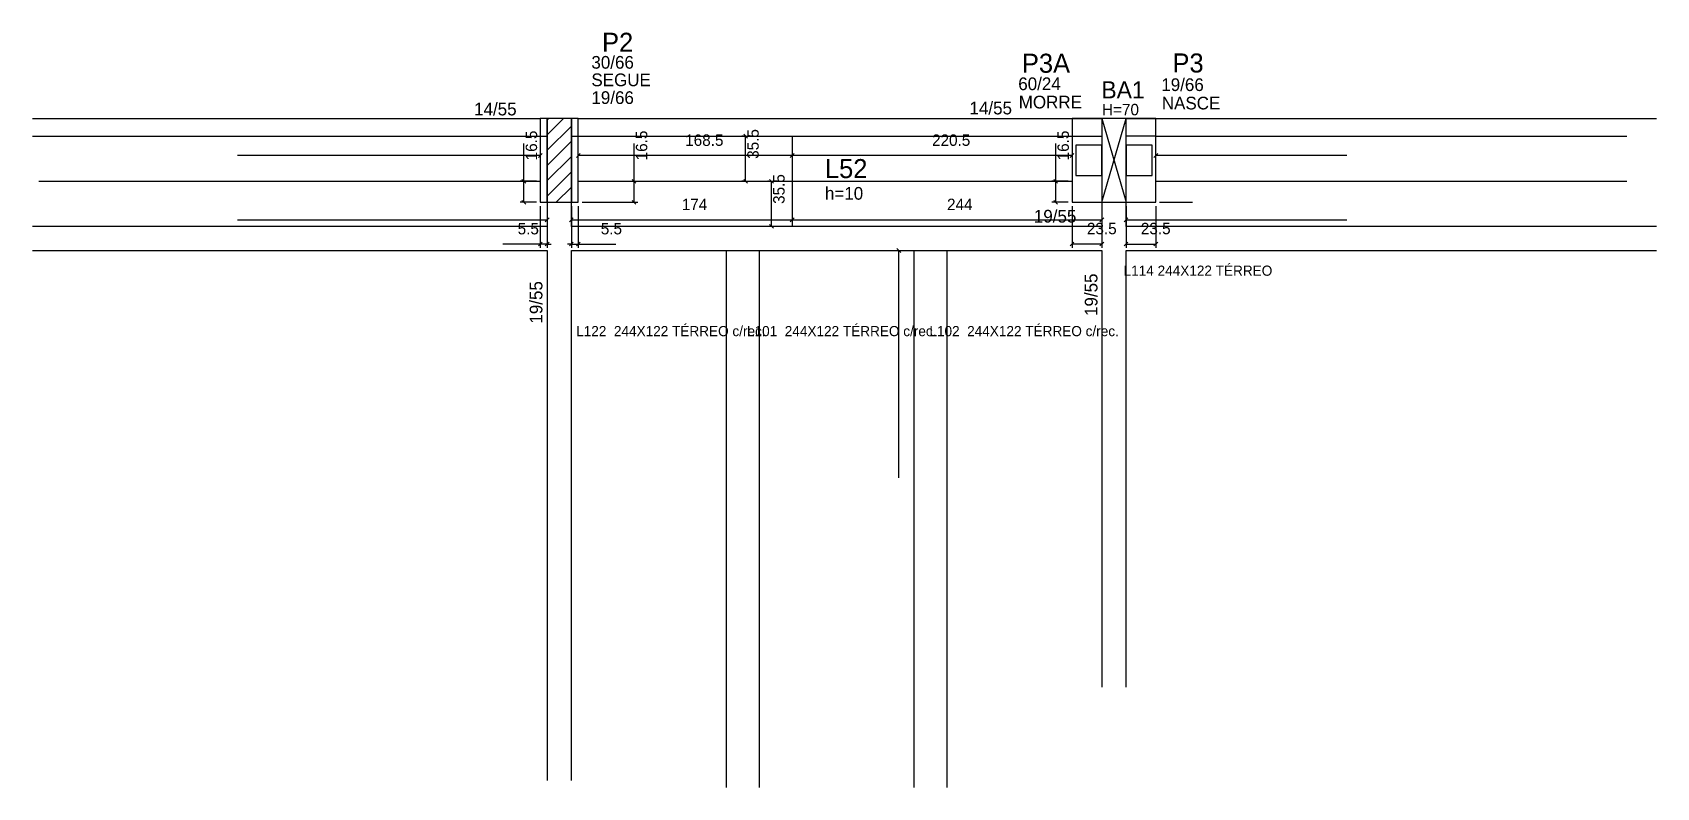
# Model space of a CAD drawing. Header units: metres. Extents: x 3840 to 5119, y 2697 to 3292.
import ezdxf

# ---------------------------------------------------------------- set-up
doc = ezdxf.new("R2010")
doc.units = ezdxf.units.M
for name, color, linetype in [('1', 7, 'Continuous'), ('3', 7, 'Continuous'), ('4', 7, 'Continuous'), ('7', 7, 'Continuous'), ('AUX00', 7, 'Continuous'), ('Painéis', 7, 'Continuous')]:
    doc.layers.add(name, color=color, linetype=linetype)

msp = doc.modelspace()

# ---------------------------------------------------------------- linework, layer by layer
at = {"layer": '1', "color": 1, "lineweight": 25}
for p, q in [((4682.2, 3158.2), (4701.2, 3224.2)), ((4682.2, 3224.2), (4701.2, 3158.2))]:
    msp.add_line(p, q, dxfattribs=at)
at = {"layer": '3', "color": 3, "lineweight": 25}
for p, q in [((3839.7, 3224.2), (4239.7, 3224.2)), ((4245.2, 3211.2), (4258.1, 3224.2)), ((4245.2, 3223.3), (4246.1, 3224.2)), ((4245.2, 3199.2), (4264.2, 3218.2)), ((4269.7, 3224.2), (4682.2, 3224.2)), ((4701.2, 3224.2), (5119.2, 3224.2)), ((3839.7, 3210.2), (4239.7, 3210.2)), ((4239.7, 3210.2), (4245.2, 3210.2)), ((4245.2, 3187.2), (4264.2, 3206.2)), ((4264.2, 3210.2), (4269.7, 3210.2)), ((4269.7, 3210.2), (4658.7, 3210.2)), ((4658.7, 3210.2), (4682.2, 3210.2)), ((4724.7, 3210.2), (4701.2, 3210.2)), ((4724.7, 3210.2), (5095.7, 3210.2)), ((4245.2, 3175.2), (4264.2, 3194.2)), ((4245.2, 3163.1), (4264.2, 3182.1)), ((4252.2, 3158.2), (4264.2, 3170.1))]:
    msp.add_line(p, q, dxfattribs=at)
for points in [[(4658.7, 3158.2), (4724.7, 3158.2), (4724.7, 3224.2), (4658.7, 3224.2), (4658.7, 3158.2)], [(4245.2, 3158.2), (4245.2, 3139.2)], [(4264.2, 3139.2), (4264.2, 3158.2)], [(4682.2, 3158.2), (4682.2, 3139.2)], [(4701.2, 3139.2), (4701.2, 3158.2)], [(4245.2, 3139.2), (3839.7, 3139.2)], [(4682.2, 3139.2), (4264.2, 3139.2)], [(5119.2, 3139.2), (4701.2, 3139.2)], [(3839.7, 3120.2), (4245.2, 3120.2)], [(4245.2, 3120.2), (4245.2, 2702.7)], [(4264.2, 3120.2), (4682.2, 3120.2)], [(4264.2, 2702.7), (4264.2, 3120.2)], [(4682.2, 3120.2), (4682.2, 2776.2)], [(4701.2, 3120.2), (5119.2, 3120.2)], [(4701.2, 2776.2), (4701.2, 3120.2)]]:
    msp.add_lwpolyline(points, dxfattribs=at)
at = {"layer": '7', "color": 7, "lineweight": 25}
for points in [[(4245.2, 3224.2), (4239.7, 3224.2), (4239.7, 3158.2), (4245.2, 3158.2), (4245.2, 3224.2)], [(4245.2, 3158.2), (4264.2, 3158.2), (4264.2, 3224.2), (4245.2, 3224.2), (4245.2, 3158.2)], [(4269.7, 3224.2), (4264.2, 3224.2), (4264.2, 3158.2), (4269.7, 3158.2), (4269.7, 3224.2)], [(4682.2, 3158.2), (4701.2, 3158.2), (4701.2, 3224.2), (4682.2, 3224.2), (4682.2, 3158.2)], [(4682.2, 3203.2), (4661.7, 3203.2), (4661.7, 3179.2), (4682.2, 3179.2), (4682.2, 3203.2)], [(4721.7, 3203.2), (4701.2, 3203.2), (4701.2, 3179.2), (4721.7, 3179.2), (4721.7, 3203.2)]]:
    msp.add_lwpolyline(points, dxfattribs=at)
at = {"layer": 'Painéis', "color": 0, "lineweight": 25}
for p, q in [((4403, 3208.7), (4400, 3211.7)), ((4238.2, 3193.5), (4241.2, 3196.5)), ((4271.2, 3196.5), (4268.2, 3193.5)), ((4439.7, 3196.5), (4436.7, 3193.5)), ((4436.7, 3193.5), (4439.7, 3196.5)), ((4657.2, 3193.5), (4660.2, 3196.5)), ((4726.2, 3196.5), (4723.2, 3193.5)), ((4228.3, 3173.2), (4225.3, 3176.2)), ((4315.1, 3173.2), (4312.1, 3176.2)), ((4400, 3176.2), (4403, 3173.2)), ((4423.4, 3173.2), (4420.4, 3176.2)), ((4647.3, 3173.2), (4644.3, 3176.2)), ((4225.3, 3159.7), (4228.3, 3156.7)), ((4312.1, 3159.7), (4315.1, 3156.7)), ((4644.3, 3159.7), (4647.3, 3156.7)), ((4243.7, 3142.9), (4246.7, 3145.9)), ((4265.7, 3145.9), (4262.7, 3142.9)), ((4420.4, 3140.7), (4423.4, 3137.7)), ((4436.7, 3142.9), (4439.7, 3145.9)), ((4439.7, 3145.9), (4436.7, 3142.9)), ((4680.7, 3142.9), (4683.7, 3145.9)), ((4702.7, 3145.9), (4699.7, 3142.9)), ((4238.2, 3123.8), (4241.2, 3126.8)), ((4246.7, 3126.8), (4243.7, 3123.8)), ((4262.7, 3123.8), (4265.7, 3126.8)), ((4271.2, 3126.8), (4268.2, 3123.8)), ((4660.2, 3126.8), (4657.2, 3123.8)), ((4680.7, 3123.8), (4683.7, 3126.8)), ((4702.7, 3126.8), (4699.7, 3123.8)), ((4723.2, 3123.8), (4726.2, 3126.8)), ((4523.7, 3118.7), (4520.7, 3121.7))]:
    msp.add_line(p, q, dxfattribs=at)
at = {"layer": 'Painéis', "color": 4, "lineweight": 25}
for p, q in [((4226.8, 3174.7), (4226.8, 3204.6)), ((4313.6, 3174.7), (4313.6, 3204.6)), ((4400.4, 3210.2), (4398.5, 3210.2)), ((4401.5, 3174.7), (4401.5, 3210.2)), ((4645.8, 3174.7), (4645.8, 3204.6)), ((4239.7, 3195), (4001.2, 3195)), ((4438.2, 3195), (4269.7, 3195)), ((4658.7, 3195), (4438.2, 3195)), ((4875.2, 3195), (4724.7, 3195)), ((4236.7, 3174.7), (4223.8, 3174.7)), ((4226.8, 3158.2), (4226.8, 3174.7)), ((4272.7, 3174.7), (4316.6, 3174.7)), ((4313.6, 3158.2), (4313.6, 3174.7)), ((4400.4, 3174.7), (4398.5, 3174.7)), ((4419.6, 3174.7), (4418.9, 3174.7)), ((4421.9, 3139.2), (4421.9, 3174.7)), ((4655.7, 3174.7), (4642.8, 3174.7)), ((4645.8, 3158.2), (4645.8, 3174.7)), ((4727.7, 3174.7), (4753.6, 3174.7)), ((4236.7, 3158.2), (4223.8, 3158.2)), ((4239.7, 3155.2), (4239.7, 3122.3)), ((4245.2, 3155.2), (4245.2, 3122.3)), ((4264.2, 3155.2), (4264.2, 3122.3)), ((4269.7, 3155.2), (4269.7, 3122.3)), ((4272.7, 3158.2), (4316.6, 3158.2)), ((4655.7, 3158.2), (4642.8, 3158.2)), ((4658.7, 3155.2), (4658.7, 3122.3)), ((4682.2, 3155.2), (4682.2, 3122.3)), ((4701.2, 3155.2), (4701.2, 3122.3)), ((4724.7, 3155.2), (4724.7, 3122.3)), ((4727.7, 3158.2), (4753.6, 3158.2)), ((4001.2, 3144.4), (4245.2, 3144.4)), ((4264.2, 3144.4), (4438.2, 3144.4)), ((4419.6, 3139.2), (4418.9, 3139.2)), ((4438.2, 3144.4), (4682.2, 3144.4)), ((4701.2, 3144.4), (4875.2, 3144.4)), ((4239.7, 3125.3), (4210.1, 3125.3)), ((4245.2, 3125.3), (4239.7, 3125.3)), ((4245.2, 3125.3), (4248.2, 3125.3)), ((4264.2, 3125.3), (4261.2, 3125.3)), ((4264.2, 3125.3), (4269.7, 3125.3)), ((4269.7, 3125.3), (4299.2, 3125.3)), ((4682.2, 3125.3), (4658.7, 3125.3)), ((4701.2, 3125.3), (4724.7, 3125.3)), ((4522.2, 2941.2), (4522.2, 3120.2))]:
    msp.add_line(p, q, dxfattribs=at)
at = {"layer": 'Painéis', "color": 200, "lineweight": 25}
for p, q in [((4438.2, 3210.2), (4438.2, 3139.2)), ((3844.7, 3174.7), (4239.7, 3174.7)), ((4269.7, 3174.7), (4658.7, 3174.7)), ((4724.7, 3174.7), (5095.7, 3174.7)), ((4386.1, 3120.2), (4386.1, 2697.2)), ((4412.1, 3120.2), (4412.1, 2697.2)), ((4534.1, 3120.2), (4534.1, 2697.2)), ((4560.1, 3120.2), (4560.1, 2697.2))]:
    msp.add_line(p, q, dxfattribs=at)

# ---------------------------------------------------------------- texts
at = {"layer": '3', "color": 3, "lineweight": 25}
for s, height, p in [('30/66', 10, (4280, 3263.4)), ('SEGUE', 10, (4280, 3249.6)), ('60/24', 10, (4616.3, 3246.5)), ('19/66', 10, (4729, 3245.8)), ('19/66', 10, (4280, 3235.6)), ('14/55', 10, (4577.9, 3227.4)), ('MORRE', 10, (4616.7, 3232.1)), ('NASCE', 10, (4729.4, 3231.3)), ('14/55', 10, (4187.6, 3226.6)), ('H=70', 9, (4682.3, 3226.7)), ('h=10', 10, (4464, 3160.2)), ('19/55', 10, (4628.6, 3142.2))]:
    msp.add_text(s, height=height, dxfattribs=at).set_placement(p)
for p in [(4678.7, 3068.6), (4241.4, 3062.6)]:
    msp.add_text('19/55', height=10, rotation=90, dxfattribs=at).set_placement(p)
at = {"layer": '4', "color": 4, "lineweight": 25}
for s, height, p in [('P2', 15, (4288.4, 3276.7)), ('P3', 15, (4737.8, 3260.4)), ('P3A', 15, (4619.2, 3260.2)), ('BA1', 13.5, (4681.8, 3240)), ('L52', 15, (4464, 3177.2))]:
    msp.add_text(s, height=height, dxfattribs=at).set_placement(p)
at = {"layer": 'AUX00', "color": 7, "lineweight": 25}
for s, p in [('L114^J244X122^JTÉRREO', (4699.3, 3100.3)), ('L122 ^J244X122^JTÉRREO^Jc/rec.', (4268, 3052.7)), ('L101 ^J244X122^JTÉRREO^Jc/rec.', (4402.6, 3052.7)), ('L102 ^J244X122^JTÉRREO^Jc/rec.', (4546.3, 3052.7))]:
    msp.add_text(s, height=8, dxfattribs=at).set_placement(p)
at = {"layer": 'Painéis', "color": 240, "lineweight": 25}
for s, p in [('16.5', (4237.2, 3191.2)), ('16.5', (4324, 3191.2)), ('35.5', (4411.8, 3192.4)), ('16.5', (4656.2, 3191.2)), ('35.5', (4432.2, 3156.9))]:
    msp.add_text(s, height=9, rotation=90, dxfattribs=at).set_placement(p)
for s, p in [('168.5', (4353.9, 3202.6)), ('220.5', (4548.4, 3202.6)), ('174', (4351.2, 3152)), ('244', (4560.2, 3152)), ('5.5', (4221.9, 3132.9)), ('5.5', (4287.4, 3132.9)), ('23.5', (4670.4, 3133)), ('23.5', (4712.9, 3133))]:
    msp.add_text(s, height=9, dxfattribs=at).set_placement(p)

doc.saveas('drawing.dxf')
